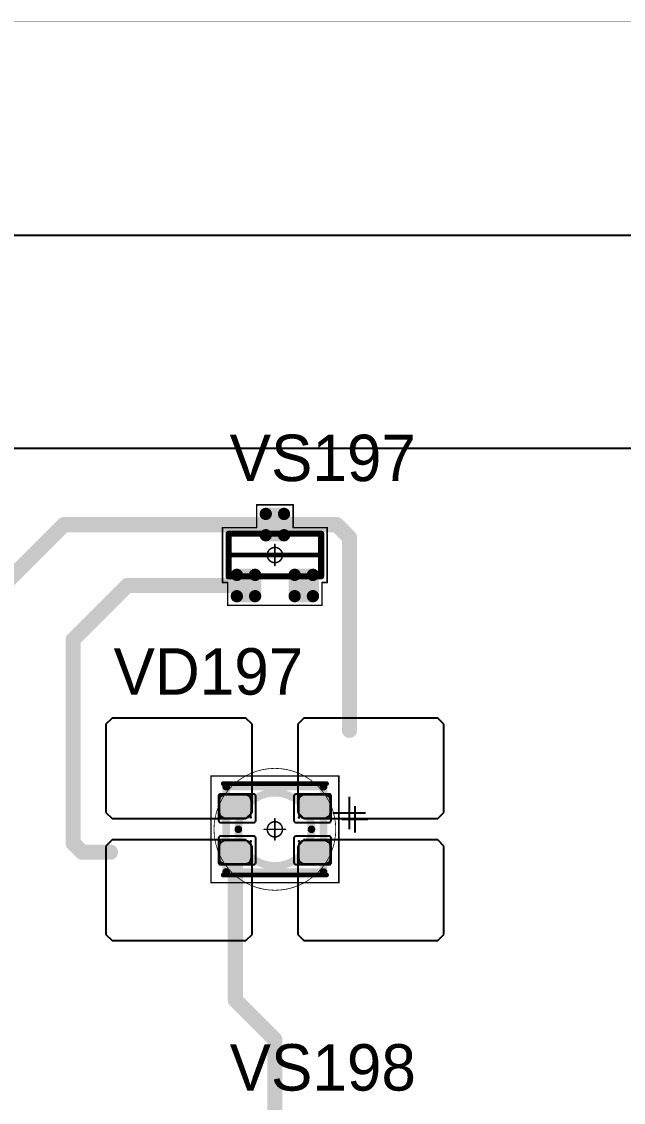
# Model space of a CAD drawing. Header units: millimetres. Extents: x 0 to 400, y 0 to 511.
# Drawn here: x 291.68 to 311.45, y 392.54 to 428 of the extents above; entities that cross this region are included whole.
import ezdxf

# ---------------------------------------------------------------- set-up
doc = ezdxf.new("R2010")
doc.units = ezdxf.units.MM
for name, color, linetype in [('Mechanical10', 56, 'Continuous'), ('Mechanical13', 56, 'Continuous'), ('Mechanical15', 56, 'Continuous'), ('Mechanical2', 216, 'Continuous'), ('TopLayer', 1, 'Continuous'), ('TopOverlay', 2, 'Continuous'), ('TopPaste', 8, 'Continuous'), ('TopSolder', 216, 'Continuous')]:
    doc.layers.add(name, color=color, linetype=linetype)

# ---------------------------------------------------------------- blocks, each defined once
blk = doc.blocks.new('SOT23_400')
at = {"layer": 'Mechanical13', "const_width": 0.2}
for points in [[(-0.7, 1.52), (0.7, 1.52)], [(-0.7, 1.52), (-0.7, -1.52)], [(0.7, 1.52), (0.7, -1.52)], [(-0.7, -1.52), (0.7, -1.52)]]:
    blk.add_lwpolyline(points, dxfattribs=at)
at = {"layer": 'Mechanical13', "const_width": 0.1}
for points in [[(-0.75, 1.52, 1), (-0.65, 1.52, 1)], [(-0.75, 1.52, 1), (-0.65, 1.52, 1)], [(0.65, 1.52, 1), (0.75, 1.52, 1)], [(0.65, 1.52, 1), (0.75, 1.52, 1)], [(-0.75, -1.52, 1), (-0.65, -1.52, 1)], [(-0.75, -1.52, 1), (-0.65, -1.52, 1)], [(0.65, -1.52, 1), (0.75, -1.52, 1)], [(0.65, -1.52, 1), (0.75, -1.52, 1)]]:
    blk.add_lwpolyline(points, format="xyb", close=True, dxfattribs=at)
at = {"layer": 'Mechanical15', "const_width": 0.05}
for points in [[(-1.65, 1.55), (-1.65, -1.55)], [(-1.65, 1.55), (-0.9, 1.55)], [(-0.9, 1.72), (-0.9, 1.55)], [(-0.9, 1.72), (0.9, 1.72)], [(0.9, 1.72), (0.9, 0.6)], [(0, 0.35), (0, -0.35)], [(0.9, 0.6), (1.65, 0.6)], [(1.65, 0.6), (1.65, -0.6)], [(-0.35, 0), (0.35, 0)], [(0.9, -0.6), (1.65, -0.6)], [(0.9, -0.6), (0.9, -1.72)], [(-1.65, -1.55), (-0.9, -1.55)], [(-0.9, -1.55), (-0.9, -1.72)], [(-0.9, -1.72), (0.9, -1.72)]]:
    blk.add_lwpolyline(points, dxfattribs=at)
at = {"layer": 'Mechanical15'}
for points, const_width in [([(-1.662, 1.55, 1), (-1.637, 1.55, 1)], 0.025), ([(-1.662, 1.55, 1), (-1.637, 1.55, 1)], 0.025), ([(-0.913, 1.72, 1), (-0.888, 1.72, 1)], 0.025), ([(-0.913, 1.72, 1), (-0.888, 1.72, 1)], 0.025), ([(-0.913, 1.55, 1), (-0.888, 1.55, 1)], 0.025), ([(-0.913, 1.55, 1), (-0.888, 1.55, 1)], 0.025), ([(0.888, 1.72, 1), (0.913, 1.72, 1)], 0.025), ([(0.888, 1.72, 1), (0.913, 1.72, 1)], 0.025), ([(-0.012, 0.35, 1), (0.012, 0.35, 1)], 0.025), ([(0.888, 0.6, 1), (0.913, 0.6, 1)], 0.025), ([(0.888, 0.6, 1), (0.913, 0.6, 1)], 0.025), ([(1.637, 0.6, 1), (1.662, 0.6, 1)], 0.025), ([(1.637, 0.6, 1), (1.662, 0.6, 1)], 0.025), ([(-0.362, 0, 1), (-0.337, 0, 1)], 0.025), ([(0.25, 0, 1), (-0.25, 0, 1)], 0.05), ([(-0.262, 0, 1), (-0.238, 0, 1)], 0.025), ([(0.238, 0, 1), (0.262, 0, 1)], 0.025), ([(0.337, 0, 1), (0.362, 0, 1)], 0.025), ([(-0.012, -0.35, 1), (0.012, -0.35, 1)], 0.025), ([(0.888, -0.6, 1), (0.913, -0.6, 1)], 0.025), ([(0.888, -0.6, 1), (0.913, -0.6, 1)], 0.025), ([(1.637, -0.6, 1), (1.662, -0.6, 1)], 0.025), ([(1.637, -0.6, 1), (1.662, -0.6, 1)], 0.025), ([(-1.662, -1.55, 1), (-1.637, -1.55, 1)], 0.025), ([(-1.662, -1.55, 1), (-1.637, -1.55, 1)], 0.025), ([(-0.913, -1.55, 1), (-0.888, -1.55, 1)], 0.025), ([(-0.913, -1.55, 1), (-0.888, -1.55, 1)], 0.025), ([(-0.913, -1.72, 1), (-0.888, -1.72, 1)], 0.025), ([(-0.913, -1.72, 1), (-0.888, -1.72, 1)], 0.025), ([(0.888, -1.72, 1), (0.913, -1.72, 1)], 0.025), ([(0.888, -1.72, 1), (0.913, -1.72, 1)], 0.025)]:
    blk.add_lwpolyline(points, format="xyb", close=True, dxfattribs=dict(at, const_width=const_width))
at = {"layer": 'TopLayer', "const_width": 0.1}
for points in [[(-1.4, 1.25, 1), (-1.3, 1.25, 1)], [(-0.7, 1.25, 1), (-0.6, 1.25, 1)], [(-1.4, 0.65, 1), (-1.3, 0.65, 1)], [(-0.7, 0.65, 1), (-0.6, 0.65, 1)], [(0.6, 0.3, 1), (0.7, 0.3, 1)], [(1.3, 0.3, 1), (1.4, 0.3, 1)], [(0.6, -0.3, 1), (0.7, -0.3, 1)], [(1.3, -0.3, 1), (1.4, -0.3, 1)], [(-1.4, -0.65, 1), (-1.3, -0.65, 1)], [(-0.7, -0.65, 1), (-0.6, -0.65, 1)], [(-1.4, -1.25, 1), (-1.3, -1.25, 1)], [(-0.7, -1.25, 1), (-0.6, -1.25, 1)]]:
    blk.add_lwpolyline(points, format="xyb", close=True, dxfattribs=at)
at = {"layer": 'TopLayer'}
for points in [[(-1.45, 1.25), (-1.45, 0.65), (-0.55, 1.25), (-0.55, 0.65)], [(-1.35, 1.35), (-1.35, 0.55), (-0.65, 1.35), (-0.65, 0.55)], [(0.65, 0.4), (0.65, -0.4), (1.35, 0.4), (1.35, -0.4)], [(0.55, 0.3), (0.55, -0.3), (1.45, 0.3), (1.45, -0.3)], [(-1.45, -0.65), (-1.45, -1.25), (-0.55, -0.65), (-0.55, -1.25)], [(-1.35, -0.55), (-1.35, -1.35), (-0.65, -0.55), (-0.65, -1.35)]]:
    blk.add_solid(points, dxfattribs=at)
at = {"layer": 'TopOverlay', "const_width": 0.15}
blk.add_lwpolyline([(0, 1.5), (0, -1.5)], dxfattribs=at)
at = {"layer": 'TopOverlay', "const_width": 0.075}
for points in [[(-0.038, 1.5, 1), (0.038, 1.5, 1)], [(-0.038, -1.5, 1), (0.038, -1.5, 1)]]:
    blk.add_lwpolyline(points, format="xyb", close=True, dxfattribs=at)
at = {"layer": 'TopPaste', "const_width": 0.075}
for points in [[(-1.387, 1.25, 1), (-1.313, 1.25, 1)], [(-0.687, 1.25, 1), (-0.613, 1.25, 1)], [(-1.387, 0.65, 1), (-1.313, 0.65, 1)], [(-0.687, 0.65, 1), (-0.613, 0.65, 1)], [(0.613, 0.3, 1), (0.687, 0.3, 1)], [(1.313, 0.3, 1), (1.387, 0.3, 1)], [(0.613, -0.3, 1), (0.687, -0.3, 1)], [(1.313, -0.3, 1), (1.387, -0.3, 1)], [(-1.387, -0.65, 1), (-1.313, -0.65, 1)], [(-0.687, -0.65, 1), (-0.613, -0.65, 1)], [(-1.387, -1.25, 1), (-1.313, -1.25, 1)], [(-0.687, -1.25, 1), (-0.613, -1.25, 1)]]:
    blk.add_lwpolyline(points, format="xyb", close=True, dxfattribs=at)
at = {"layer": 'TopPaste'}
for points in [[(-1.425, 1.25), (-1.425, 0.65), (-0.575, 1.25), (-0.575, 0.65)], [(-1.35, 1.325), (-1.35, 0.575), (-0.65, 1.325), (-0.65, 0.575)], [(0.65, 0.375), (0.65, -0.375), (1.35, 0.375), (1.35, -0.375)], [(0.575, 0.3), (0.575, -0.3), (1.425, 0.3), (1.425, -0.3)], [(-1.425, -0.65), (-1.425, -1.25), (-0.575, -0.65), (-0.575, -1.25)], [(-1.35, -0.575), (-1.35, -1.325), (-0.65, -0.575), (-0.65, -1.325)]]:
    blk.add_solid(points, dxfattribs=at)
at = {"layer": 'TopSolder', "const_width": 0.202}
for points in [[(-1.451, 1.25, 1), (-1.249, 1.25, 1)], [(-0.751, 1.25, 1), (-0.549, 1.25, 1)], [(-1.451, 0.65, 1), (-1.249, 0.65, 1)], [(-0.751, 0.65, 1), (-0.549, 0.65, 1)], [(0.549, 0.3, 1), (0.751, 0.3, 1)], [(1.249, 0.3, 1), (1.451, 0.3, 1)], [(0.549, -0.3, 1), (0.751, -0.3, 1)], [(1.249, -0.3, 1), (1.451, -0.3, 1)], [(-1.451, -0.65, 1), (-1.249, -0.65, 1)], [(-0.751, -0.65, 1), (-0.549, -0.65, 1)], [(-1.451, -1.25, 1), (-1.249, -1.25, 1)], [(-0.751, -1.25, 1), (-0.549, -1.25, 1)]]:
    blk.add_lwpolyline(points, format="xyb", close=True, dxfattribs=at)
at = {"layer": 'TopSolder'}
for points in [[(-1.35, 1.452), (-1.35, 0.448), (-0.65, 1.452), (-0.65, 0.448)], [(-1.552, 1.25), (-1.552, 0.65), (-0.448, 1.25), (-0.448, 0.65)], [(0.65, 0.502), (0.65, -0.502), (1.35, 0.502), (1.35, -0.502)], [(0.448, 0.3), (0.448, -0.3), (1.552, 0.3), (1.552, -0.3)], [(-1.552, -0.65), (-1.552, -1.25), (-0.448, -0.65), (-0.448, -1.25)], [(-1.35, -0.448), (-1.35, -1.452), (-0.65, -0.448), (-0.65, -1.452)]]:
    blk.add_solid(points, dxfattribs=at)
blk = doc.blocks.new('E65F_604')
at = {"layer": 'Mechanical13'}
for p, q in [((2.441, 1.071), (2.441, 0)), ((1.905, 0.536), (2.976, 0.536))]:
    blk.add_line(p, q, dxfattribs=at)
at = {"layer": 'Mechanical13', "const_width": 0.25}
for points in [[(-1.6, -1.4), (-1.6, 1.4)], [(-1.6, 1.4), (1.6, 1.4)], [(1.6, -1.4), (1.6, 1.4)], [(-1.6, -1.4), (1.6, -1.4)]]:
    blk.add_lwpolyline(points, dxfattribs=at)
at = {"layer": 'Mechanical13'}
for points, const_width in [([(-1.663, 1.4, 1), (-1.538, 1.4, 1)], 0.125), ([(-1.663, 1.4, 1), (-1.538, 1.4, 1)], 0.125), ([(1.537, 1.4, 1), (1.662, 1.4, 1)], 0.125), ([(1.537, 1.4, 1), (1.662, 1.4, 1)], 0.125), ([(1.2, 0, 1), (-1.2, 0, 1)], 0.25), ([(-1.263, 0, 1), (-1.138, 0, 1)], 0.125), ([(1.137, 0, 1), (1.262, 0, 1)], 0.125), ([(-1.663, -1.4, 1), (-1.538, -1.4, 1)], 0.125), ([(-1.663, -1.4, 1), (-1.538, -1.4, 1)], 0.125), ([(1.537, -1.4, 1), (1.662, -1.4, 1)], 0.125), ([(1.537, -1.4, 1), (1.662, -1.4, 1)], 0.125)]:
    blk.add_lwpolyline(points, format="xyb", close=True, dxfattribs=dict(at, const_width=const_width))
at = {"layer": 'Mechanical15', "const_width": 0.05}
for points in [[(-2.1, 1.75), (2.1, 1.75)], [(-2.1, -1.75), (-2.1, 1.75)], [(2.1, -1.75), (2.1, 1.75)], [(0, -0.35), (0, 0.35)], [(0, -0.35), (0, 0.35)], [(-0.35, 0), (0.35, 0)], [(-0.35, 0), (0.35, 0)], [(-2.1, -1.75), (2.1, -1.75)]]:
    blk.add_lwpolyline(points, dxfattribs=at)
at = {"layer": 'Mechanical15'}
for points, const_width in [([(-2.113, 1.75, 1), (-2.088, 1.75, 1)], 0.025), ([(-2.113, 1.75, 1), (-2.088, 1.75, 1)], 0.025), ([(2.087, 1.75, 1), (2.112, 1.75, 1)], 0.025), ([(2.087, 1.75, 1), (2.112, 1.75, 1)], 0.025), ([(-0.013, 0.35, 1), (0.012, 0.35, 1)], 0.025), ([(-0.013, 0.35, 1), (0.012, 0.35, 1)], 0.025), ([(-0.363, 0, 1), (-0.338, 0, 1)], 0.025), ([(-0.363, 0, 1), (-0.338, 0, 1)], 0.025), ([(0.25, 0, 1), (-0.25, 0, 1)], 0.05), ([(0.25, 0, 1), (-0.25, 0, 1)], 0.05), ([(-0.263, 0, 1), (-0.238, 0, 1)], 0.025), ([(-0.263, 0, 1), (-0.238, 0, 1)], 0.025), ([(0.237, 0, 1), (0.262, 0, 1)], 0.025), ([(0.237, 0, 1), (0.262, 0, 1)], 0.025), ([(0.337, 0, 1), (0.362, 0, 1)], 0.025), ([(0.337, 0, 1), (0.362, 0, 1)], 0.025), ([(-0.013, -0.35, 1), (0.012, -0.35, 1)], 0.025), ([(-0.013, -0.35, 1), (0.012, -0.35, 1)], 0.025), ([(-2.113, -1.75, 1), (-2.088, -1.75, 1)], 0.025), ([(-2.113, -1.75, 1), (-2.088, -1.75, 1)], 0.025), ([(2.087, -1.75, 1), (2.112, -1.75, 1)], 0.025), ([(2.087, -1.75, 1), (2.112, -1.75, 1)], 0.025)]:
    blk.add_lwpolyline(points, format="xyb", close=True, dxfattribs=dict(at, const_width=const_width))
at = {"layer": 'TopLayer'}
for p, q in [((-5.35, 3.65), (-5.55, 3.45)), ((-0.95, 3.65), (-5.35, 3.65)), ((-5.35, 3.65), (-5.35, 3.65)), ((-0.75, 3.45), (-0.95, 3.65)), ((0.95, 3.65), (0.75, 3.45)), ((5.35, 3.65), (0.95, 3.65)), ((0.95, 3.65), (0.95, 3.65)), ((5.55, 3.45), (5.35, 3.65)), ((-5.55, 3.45), (-5.55, 3.45)), ((-5.55, 3.45), (-5.55, 0.55)), ((-0.75, 0.55), (-0.75, 3.45)), ((0.75, 3.45), (0.75, 3.45)), ((0.75, 3.45), (0.75, 0.55)), ((5.55, 0.55), (5.55, 3.45)), ((-5.55, 0.55), (-5.35, 0.35)), ((-0.95, 0.35), (-0.75, 0.55)), ((0.75, 0.55), (0.95, 0.35)), ((5.35, 0.35), (5.55, 0.55)), ((-5.35, 0.35), (-0.95, 0.35)), ((0.95, 0.35), (5.35, 0.35)), ((-5.35, -0.35), (-5.55, -0.55)), ((-0.95, -0.35), (-5.35, -0.35)), ((-5.35, -0.35), (-5.35, -0.35)), ((-0.75, -0.55), (-0.95, -0.35)), ((0.95, -0.35), (0.75, -0.55)), ((5.35, -0.35), (0.95, -0.35)), ((0.95, -0.35), (0.95, -0.35)), ((5.55, -0.55), (5.35, -0.35)), ((-5.55, -0.55), (-5.55, -0.55)), ((-5.55, -0.55), (-5.55, -3.45)), ((-0.75, -3.45), (-0.75, -0.55)), ((0.75, -0.55), (0.75, -0.55)), ((0.75, -0.55), (0.75, -3.45)), ((5.55, -3.45), (5.55, -0.55)), ((-5.55, -3.45), (-5.35, -3.65)), ((-0.95, -3.65), (-0.75, -3.45)), ((0.75, -3.45), (0.95, -3.65)), ((5.35, -3.65), (5.55, -3.45)), ((-5.35, -3.65), (-0.95, -3.65)), ((0.95, -3.65), (5.35, -3.65))]:
    blk.add_line(p, q, dxfattribs=at)
at = {"layer": 'TopLayer', "const_width": 0.04}
for points in [[(-1.83, 1.11, 1), (-1.79, 1.11, 1)], [(-0.81, 1.11, 1), (-0.77, 1.11, 1)], [(0.77, 1.11, 1), (0.81, 1.11, 1)], [(1.79, 1.11, 1), (1.83, 1.11, 1)], [(-1.83, 0.39, 1), (-1.79, 0.39, 1)], [(-0.81, 0.39, 1), (-0.77, 0.39, 1)], [(0.77, 0.39, 1), (0.81, 0.39, 1)], [(1.79, 0.39, 1), (1.83, 0.39, 1)], [(-1.83, -0.39, 1), (-1.79, -0.39, 1)], [(-0.81, -0.39, 1), (-0.77, -0.39, 1)], [(0.77, -0.39, 1), (0.81, -0.39, 1)], [(1.79, -0.39, 1), (1.83, -0.39, 1)], [(-1.83, -1.11, 1), (-1.79, -1.11, 1)], [(-0.81, -1.11, 1), (-0.77, -1.11, 1)], [(0.77, -1.11, 1), (0.81, -1.11, 1)], [(1.79, -1.11, 1), (1.83, -1.11, 1)]]:
    blk.add_lwpolyline(points, format="xyb", close=True, dxfattribs=at)
at = {"layer": 'TopLayer'}
for points in [[(-1.85, 1.11), (-1.85, 0.39), (-0.75, 1.11), (-0.75, 0.39)], [(-1.81, 1.15), (-1.81, 0.35), (-0.79, 1.15), (-0.79, 0.35)], [(0.75, 1.11), (0.75, 0.39), (1.85, 1.11), (1.85, 0.39)], [(0.79, 1.15), (0.79, 0.35), (1.81, 1.15), (1.81, 0.35)], [(-1.81, -0.35), (-1.81, -1.15), (-0.79, -0.35), (-0.79, -1.15)], [(0.79, -0.35), (0.79, -1.15), (1.81, -0.35), (1.81, -1.15)], [(-1.85, -0.39), (-1.85, -1.11), (-0.75, -0.39), (-0.75, -1.11)], [(0.75, -0.39), (0.75, -1.11), (1.85, -0.39), (1.85, -1.11)]]:
    blk.add_solid(points, dxfattribs=at)
at = {"layer": 'TopOverlay'}
for p, q in [((2.628, 0.757), (2.628, -0.1)), ((2.2, 0.328), (3.057, 0.328))]:
    blk.add_line(p, q, dxfattribs=at)
at = {"layer": 'TopOverlay', "const_width": 0.15}
for points in [[(-1.7, 1.5), (1.7, 1.5)], [(-1.7, -1.5), (1.7, -1.5)]]:
    blk.add_lwpolyline(points, dxfattribs=at)
at = {"layer": 'TopOverlay', "const_width": 0.075}
for points in [[(-1.738, 1.5, 1), (-1.663, 1.5, 1)], [(1.662, 1.5, 1), (1.737, 1.5, 1)], [(-1.738, -1.5, 1), (-1.663, -1.5, 1)], [(1.662, -1.5, 1), (1.737, -1.5, 1)]]:
    blk.add_lwpolyline(points, format="xyb", close=True, dxfattribs=at)
at = {"layer": 'TopPaste'}
for p, q in [((-1.773, 1.073), (-1.814, 1.011)), ((-1.711, 1.114), (-1.773, 1.073)), ((-1.638, 1.129), (-1.711, 1.114)), ((-0.963, 1.129), (-1.638, 1.129)), ((-0.889, 1.114), (-0.963, 1.129)), ((-0.827, 1.073), (-0.889, 1.114)), ((-0.786, 1.011), (-0.827, 1.073)), ((0.827, 1.073), (0.786, 1.011)), ((0.889, 1.114), (0.827, 1.073)), ((0.962, 1.129), (0.889, 1.114)), ((1.637, 1.129), (0.962, 1.129)), ((1.711, 1.114), (1.637, 1.129)), ((1.773, 1.073), (1.711, 1.114)), ((1.814, 1.011), (1.773, 1.073)), ((-1.814, 1.011), (-1.829, 0.938)), ((-1.829, 0.938), (-1.829, 0.563)), ((-0.771, 0.938), (-0.786, 1.011)), ((-0.771, 0.563), (-0.771, 0.938)), ((0.786, 1.011), (0.771, 0.938)), ((0.771, 0.938), (0.771, 0.563)), ((1.829, 0.938), (1.814, 1.011)), ((1.829, 0.563), (1.829, 0.938)), ((-1.829, 0.563), (-1.814, 0.489)), ((-1.814, 0.489), (-1.773, 0.427)), ((-1.773, 0.427), (-1.711, 0.386)), ((-1.711, 0.386), (-1.638, 0.371)), ((-1.638, 0.371), (-0.963, 0.371)), ((-0.963, 0.371), (-0.889, 0.386)), ((-0.889, 0.386), (-0.827, 0.427)), ((-0.827, 0.427), (-0.786, 0.489)), ((-0.786, 0.489), (-0.771, 0.563)), ((0.771, 0.563), (0.786, 0.489)), ((0.786, 0.489), (0.827, 0.427)), ((0.827, 0.427), (0.889, 0.386)), ((0.889, 0.386), (0.962, 0.371)), ((0.962, 0.371), (1.637, 0.371)), ((1.637, 0.371), (1.711, 0.386)), ((1.711, 0.386), (1.773, 0.427)), ((1.773, 0.427), (1.814, 0.489)), ((1.814, 0.489), (1.829, 0.563)), ((-1.814, -0.489), (-1.829, -0.563)), ((-1.829, -0.563), (-1.829, -0.938)), ((-1.773, -0.427), (-1.814, -0.489)), ((-1.711, -0.386), (-1.773, -0.427)), ((-1.638, -0.371), (-1.711, -0.386)), ((-0.963, -0.371), (-1.638, -0.371)), ((-0.889, -0.386), (-0.963, -0.371)), ((-0.827, -0.427), (-0.889, -0.386)), ((-0.786, -0.489), (-0.827, -0.427)), ((-0.771, -0.563), (-0.786, -0.489)), ((-0.771, -0.938), (-0.771, -0.563)), ((0.786, -0.489), (0.771, -0.563)), ((0.771, -0.563), (0.771, -0.938)), ((0.827, -0.427), (0.786, -0.489)), ((0.889, -0.386), (0.827, -0.427)), ((0.962, -0.371), (0.889, -0.386)), ((1.637, -0.371), (0.962, -0.371)), ((1.711, -0.386), (1.637, -0.371)), ((1.773, -0.427), (1.711, -0.386)), ((1.814, -0.489), (1.773, -0.427)), ((1.829, -0.563), (1.814, -0.489)), ((1.829, -0.938), (1.829, -0.563)), ((-1.829, -0.938), (-1.814, -1.011)), ((-1.814, -1.011), (-1.773, -1.073)), ((-0.827, -1.073), (-0.786, -1.011)), ((-0.786, -1.011), (-0.771, -0.938)), ((0.771, -0.938), (0.786, -1.011)), ((0.786, -1.011), (0.827, -1.073)), ((1.773, -1.073), (1.814, -1.011)), ((1.814, -1.011), (1.829, -0.938)), ((-1.773, -1.073), (-1.711, -1.114)), ((-1.711, -1.114), (-1.638, -1.129)), ((-1.638, -1.129), (-0.963, -1.129)), ((-0.963, -1.129), (-0.889, -1.114)), ((-0.889, -1.114), (-0.827, -1.073)), ((0.827, -1.073), (0.889, -1.114)), ((0.889, -1.114), (0.962, -1.129)), ((0.962, -1.129), (1.637, -1.129)), ((1.637, -1.129), (1.711, -1.114)), ((1.711, -1.114), (1.773, -1.073))]:
    blk.add_line(p, q, dxfattribs=at)
at = {"layer": 'TopSolder'}
for p, q in [((-1.842, 1.129), (-1.85, 1.111)), ((-1.85, 1.111), (-1.85, 1.101)), ((-1.85, 1.101), (-1.85, 1.101)), ((-1.85, 1.101), (-1.85, 0.301)), ((-1.828, 1.143), (-1.842, 1.129)), ((-1.81, 1.151), (-1.828, 1.143)), ((-1.8, 1.151), (-1.81, 1.151)), ((-0.7, 1.151), (-1.8, 1.151)), ((-0.685, 1.151), (-0.7, 1.151)), ((-0.7, 1.151), (-0.7, 1.151)), ((-0.658, 1.139), (-0.685, 1.151)), ((-0.636, 1.118), (-0.658, 1.139)), ((-0.625, 1.09), (-0.636, 1.118)), ((-0.625, 1.076), (-0.625, 1.09)), ((-0.625, 0.301), (-0.625, 1.076)), ((0.636, 1.118), (0.625, 1.09)), ((0.625, 1.09), (0.625, 1.076)), ((0.625, 1.076), (0.625, 1.076)), ((0.625, 1.076), (0.625, 0.301)), ((0.657, 1.139), (0.636, 1.118)), ((0.685, 1.151), (0.657, 1.139)), ((0.7, 1.151), (0.685, 1.151)), ((1.8, 1.151), (0.7, 1.151)), ((1.81, 1.151), (1.8, 1.151)), ((1.8, 1.151), (1.8, 1.151)), ((1.828, 1.143), (1.81, 1.151)), ((1.842, 1.129), (1.828, 1.143)), ((1.85, 1.111), (1.842, 1.129)), ((1.85, 1.101), (1.85, 1.111)), ((1.85, 0.301), (1.85, 1.101)), ((-1.85, 0.301), (-1.85, 0.286)), ((-1.85, 0.286), (-1.839, 0.258)), ((-1.839, 0.258), (-1.818, 0.237)), ((-1.818, 0.237), (-1.79, 0.226)), ((-1.79, 0.226), (-1.775, 0.226)), ((-1.775, 0.226), (-1.775, 0.226)), ((-1.775, 0.226), (-0.7, 0.226)), ((-0.7, 0.226), (-0.685, 0.226)), ((-0.685, 0.226), (-0.658, 0.237)), ((-0.658, 0.237), (-0.636, 0.258)), ((-0.636, 0.258), (-0.625, 0.286)), ((-0.625, 0.286), (-0.625, 0.301)), ((-0.625, 0.301), (-0.625, 0.301)), ((0.625, 0.301), (0.625, 0.286)), ((0.625, 0.286), (0.636, 0.258)), ((0.636, 0.258), (0.657, 0.237)), ((0.657, 0.237), (0.685, 0.226)), ((0.685, 0.226), (0.7, 0.226)), ((0.7, 0.226), (0.7, 0.226)), ((0.7, 0.226), (1.775, 0.226)), ((1.775, 0.226), (1.79, 0.226)), ((1.79, 0.226), (1.817, 0.237)), ((1.817, 0.237), (1.839, 0.258)), ((1.839, 0.258), (1.85, 0.286)), ((1.85, 0.286), (1.85, 0.301)), ((1.85, 0.301), (1.85, 0.301)), ((-1.839, -0.257), (-1.85, -0.285)), ((-1.85, -0.285), (-1.85, -0.299)), ((-1.85, -0.299), (-1.85, -0.299)), ((-1.85, -0.299), (-1.85, -1.099)), ((-1.818, -0.236), (-1.839, -0.257)), ((-1.79, -0.224), (-1.818, -0.236)), ((-1.775, -0.224), (-1.79, -0.224)), ((-0.7, -0.224), (-1.775, -0.224)), ((-0.685, -0.224), (-0.7, -0.224)), ((-0.7, -0.224), (-0.7, -0.224)), ((-0.658, -0.236), (-0.685, -0.224)), ((-0.636, -0.257), (-0.658, -0.236)), ((-0.625, -0.285), (-0.636, -0.257)), ((-0.625, -0.299), (-0.625, -0.285)), ((-0.625, -1.074), (-0.625, -0.299)), ((0.636, -0.257), (0.625, -0.285)), ((0.625, -0.285), (0.625, -0.299)), ((0.625, -0.299), (0.625, -0.299)), ((0.625, -0.299), (0.625, -1.074)), ((0.657, -0.236), (0.636, -0.257)), ((0.685, -0.224), (0.657, -0.236)), ((0.7, -0.224), (0.685, -0.224)), ((1.775, -0.224), (0.7, -0.224)), ((1.79, -0.224), (1.775, -0.224)), ((1.775, -0.224), (1.775, -0.224)), ((1.817, -0.236), (1.79, -0.224)), ((1.839, -0.257), (1.817, -0.236)), ((1.85, -0.285), (1.839, -0.257)), ((1.85, -0.299), (1.85, -0.285)), ((1.85, -1.099), (1.85, -0.299)), ((-1.85, -1.099), (-1.85, -1.109)), ((-1.85, -1.109), (-1.842, -1.128)), ((-1.842, -1.128), (-1.828, -1.142)), ((-1.828, -1.142), (-1.81, -1.149)), ((-1.81, -1.149), (-1.8, -1.149)), ((-1.8, -1.149), (-0.7, -1.149)), ((-1.8, -1.149), (-1.8, -1.149)), ((-0.7, -1.149), (-0.685, -1.149)), ((-0.685, -1.149), (-0.658, -1.138)), ((-0.658, -1.138), (-0.636, -1.117)), ((-0.636, -1.117), (-0.625, -1.089)), ((-0.625, -1.089), (-0.625, -1.074)), ((-0.625, -1.074), (-0.625, -1.074)), ((0.625, -1.074), (0.625, -1.089)), ((0.625, -1.089), (0.636, -1.117)), ((0.636, -1.117), (0.657, -1.138)), ((0.657, -1.138), (0.685, -1.149)), ((0.685, -1.149), (0.7, -1.149)), ((0.7, -1.149), (1.8, -1.149)), ((0.7, -1.149), (0.7, -1.149)), ((1.8, -1.149), (1.81, -1.149)), ((1.81, -1.149), (1.828, -1.142)), ((1.828, -1.142), (1.842, -1.128)), ((1.842, -1.128), (1.85, -1.109)), ((1.85, -1.109), (1.85, -1.099)), ((1.85, -1.099), (1.85, -1.099))]:
    blk.add_line(p, q, dxfattribs=at)

msp = doc.modelspace()

# ---------------------------------------------------------------- linework, layer by layer
at = {"layer": 'Mechanical10', "const_width": 0.01}
msp.add_lwpolyline([(0, 428), (400, 428)], dxfattribs=at)
at = {"layer": 'Mechanical2'}
for points, const_width in [([(302, 401.5, 1), (298, 401.5, 1)], 0.0254), ([(300, 403.5, 1), (300, 403.5, 1)], 0.0005), ([(297.994, 401.5, 1), (298.006, 401.5, 1)], 0.0127), ([(298, 401.5, 1), (298, 401.5, 1)], 0.0005), ([(301.994, 401.5, 1), (302.006, 401.5, 1)], 0.0127), ([(302, 401.5, 1), (302, 401.5, 1)], 0.0005), ([(300, 399.5, 1), (300, 399.5, 1)], 0.0005)]:
    msp.add_lwpolyline(points, format="xyb", close=True, dxfattribs=dict(at, const_width=const_width))
at = {"layer": 'Mechanical2', "const_width": 0.001}
for points in [[(300, 399.5), (300, 403.5)], [(298, 401.5), (302, 401.5)]]:
    msp.add_lwpolyline(points, dxfattribs=at)
at = {"layer": 'TopLayer'}
for p, q in [((210.1, 421), (350, 421)), ((345.575, 414), (232.925, 414))]:
    msp.add_line(p, q, dxfattribs=at)
at = {"layer": 'TopLayer', "const_width": 0.5}
for points in [[(289.2, 407.625), (293.075, 411.5)], [(293.075, 411.5), (300, 411.5)], [(300, 411.5), (302.025, 411.5)], [(302.025, 411.5), (302.45, 411.075)], [(302.45, 404.75), (302.45, 411.075)], [(293.375, 407.725), (295.15, 409.5)], [(295.15, 409.5), (299.05, 409.5)], [(293.375, 401.043), (293.375, 407.725)], [(293.375, 401.043), (293.668, 400.75)], [(293.668, 400.75), (294.6, 400.75)], [(298.7, 395.9), (298.7, 400.75)], [(298.7, 395.9), (300, 394.6)], [(300, 391.5), (300, 394.6)]]:
    msp.add_lwpolyline(points, dxfattribs=at)
at = {"layer": 'TopLayer', "const_width": 0.25}
for points in [[(292.95, 411.5, 1), (293.2, 411.5, 1)], [(292.95, 411.5, 1), (293.2, 411.5, 1)], [(299.875, 411.5, 1), (300.125, 411.5, 1)], [(299.875, 411.5, 1), (300.125, 411.5, 1)], [(301.9, 411.5, 1), (302.15, 411.5, 1)], [(301.9, 411.5, 1), (302.15, 411.5, 1)], [(302.325, 411.075, 1), (302.575, 411.075, 1)], [(302.325, 411.075, 1), (302.575, 411.075, 1)], [(295.025, 409.5, 1), (295.275, 409.5, 1)], [(295.025, 409.5, 1), (295.275, 409.5, 1)], [(298.925, 409.5, 1), (299.175, 409.5, 1)], [(293.25, 407.725, 1), (293.5, 407.725, 1)], [(293.25, 407.725, 1), (293.5, 407.725, 1)], [(302.325, 404.75, 1), (302.575, 404.75, 1)], [(293.25, 401.043, 1), (293.5, 401.043, 1)], [(293.25, 401.043, 1), (293.5, 401.043, 1)], [(293.543, 400.75, 1), (293.793, 400.75, 1)], [(293.543, 400.75, 1), (293.793, 400.75, 1)], [(294.475, 400.75, 1), (294.725, 400.75, 1)], [(298.575, 400.75, 1), (298.825, 400.75, 1)], [(298.575, 395.9, 1), (298.825, 395.9, 1)], [(298.575, 395.9, 1), (298.825, 395.9, 1)], [(299.875, 394.6, 1), (300.125, 394.6, 1)], [(299.875, 394.6, 1), (300.125, 394.6, 1)]]:
    msp.add_lwpolyline(points, format="xyb", close=True, dxfattribs=at)

# ---------------------------------------------------------------- block references
for name, p, rotation in [('SOT23_400', (300, 410.5), 90), ('E65F_604', (300, 401.5), 360)]:
    msp.add_blockref(name, p, dxfattribs=dict(rotation=rotation))

# ---------------------------------------------------------------- texts
at = {"layer": 'TopOverlay'}
for s, p in [('VS197', (298.514, 412.926)), ('VD197', (294.701, 405.92)), ('VS198', (298.514, 392.926))]:
    msp.add_text(s, height=1.524, dxfattribs=at).set_placement(p)

doc.saveas('drawing.dxf')
